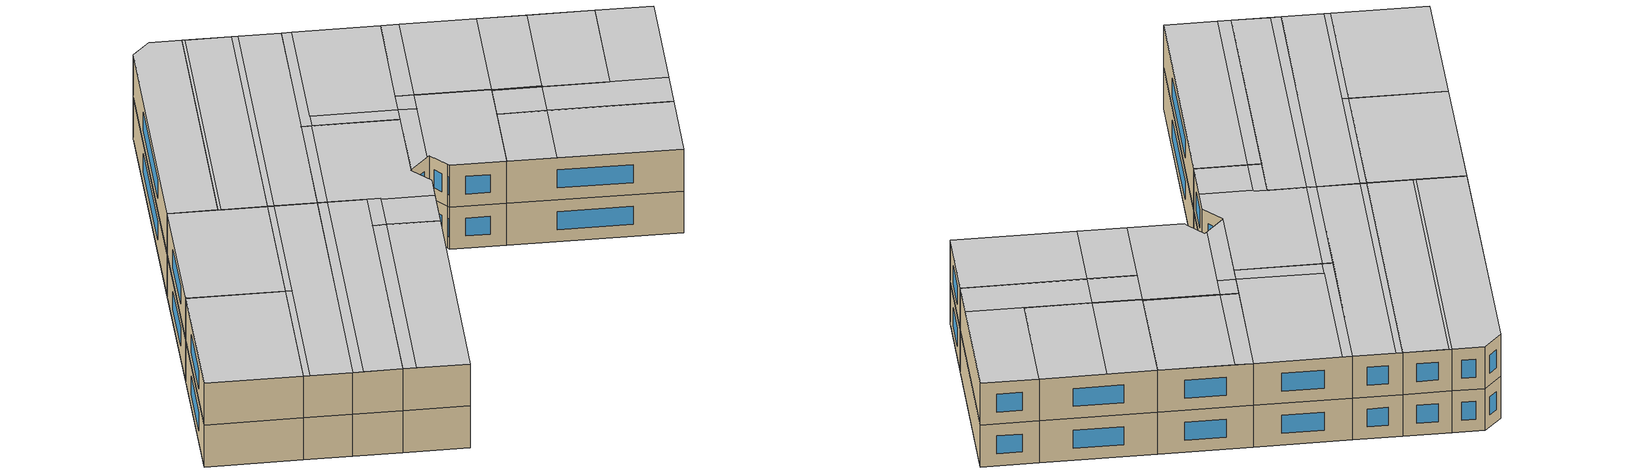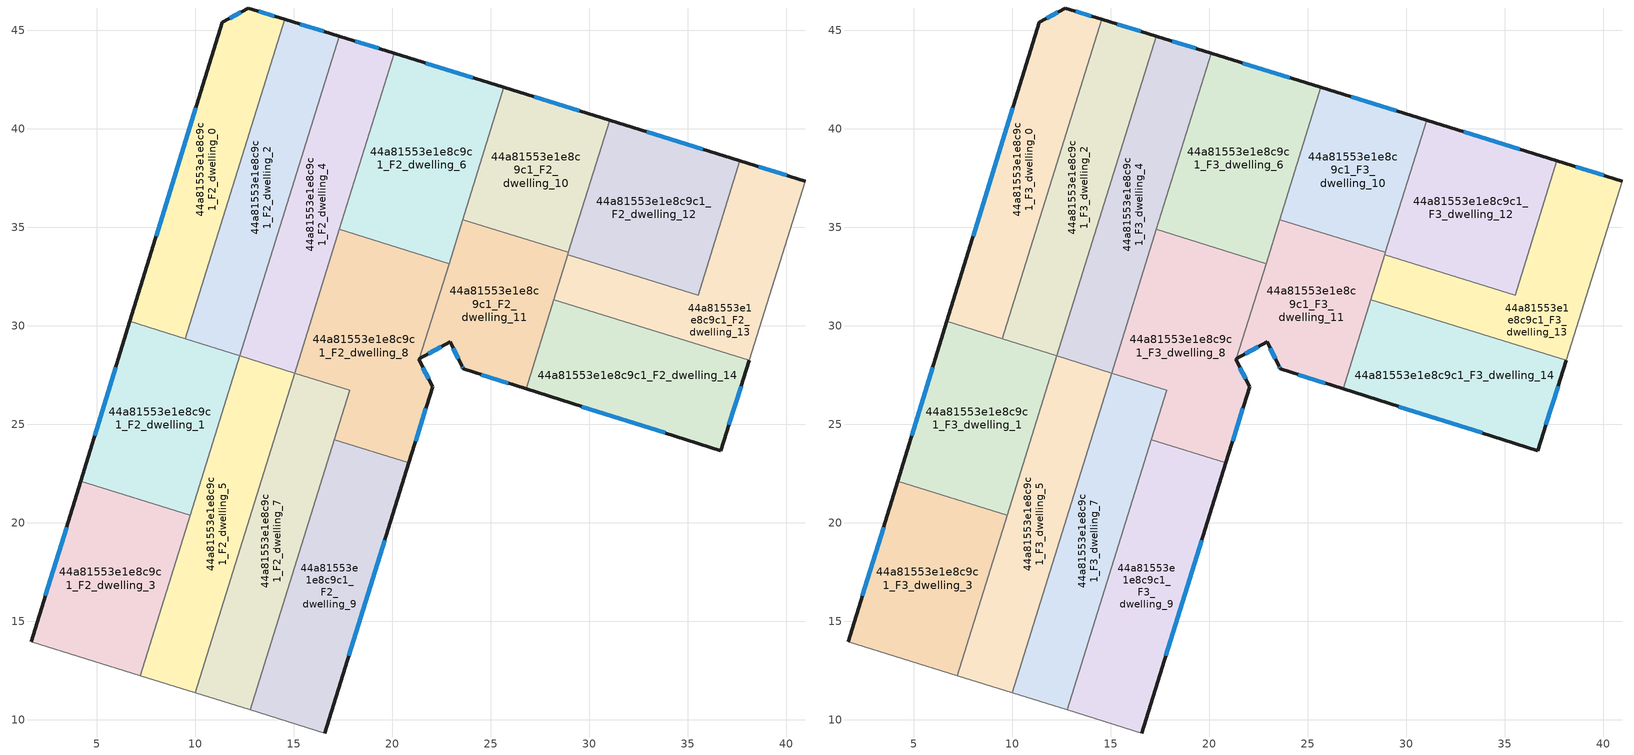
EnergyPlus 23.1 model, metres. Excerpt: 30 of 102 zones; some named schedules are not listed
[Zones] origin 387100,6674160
44a81553e1e8c9c1_F2_dwelling_0
 floor to 44a81553e1e8c9c1_F1_dwelling_0 (EU_floor_Construction): 14.54,45.56 9.49,29.34 6.69,30.21 11.38,45.39 12.71,46.13 z6
 wall outside (EU_wall_Construction): 14.54,45.56 12.71,46.13 11.38,45.39 6.69,30.21 z6:9
 wall to 44a81553e1e8c9c1_F2_dwelling_1 (EU_wall_Construction): 6.69,30.21 9.49,29.34 z6:9
 wall to 44a81553e1e8c9c1_F2_dwelling_2 (EU_wall_Construction): 9.49,29.34 14.54,45.56 z6:9
 window (EU_Window_Construction): 14.02,45.72 13.23,45.97 / 10.04,41.06 8.03,34.55 / 12.33,45.92 11.76,45.6 z6.86:8.14
44a81553e1e8c9c1_F2_dwelling_1
 floor to 44a81553e1e8c9c1_F1_dwelling_1 (EU_floor_Construction): 12.27,28.46 9.76,20.37 4.19,22.1 6.69,30.21 9.49,29.34 9.49,29.33 z6
 wall outside (EU_wall_Construction): 6.69,30.21 4.19,22.1 z6:9
 wall to 44a81553e1e8c9c1_F2_dwelling_2 (EU_wall_Construction): 12.27,28.46 9.49,29.33 9.49,29.34 z6:9
 wall to 44a81553e1e8c9c1_F2_dwelling_3 (EU_wall_Construction): 4.19,22.1 9.76,20.37 z6:9
 wall to 44a81553e1e8c9c1_F2_dwelling_5 (EU_wall_Construction): 9.76,20.37 12.27,28.46 z6:9
 window (EU_Window_Construction): 5.98,27.9 4.91,24.42 z6.86:8.14
44a81553e1e8c9c1_F2_dwelling_10
 floor to 44a81553e1e8c9c1_F1_dwelling_10 (EU_floor_Construction): 31.04,40.43 28.95,33.72 23.59,35.39 25.67,42.1 z6
 wall outside (EU_wall_Construction): 31.04,40.43 25.67,42.1 z6:9
 wall to 44a81553e1e8c9c1_F2_dwelling_11 (EU_wall_Construction): 23.59,35.39 28.95,33.72 z6:9
 wall to 44a81553e1e8c9c1_F2_dwelling_12 (EU_wall_Construction): 28.95,33.72 31.04,40.43 z6:9
 wall to 44a81553e1e8c9c1_F2_dwelling_6 (EU_wall_Construction): 25.67,42.1 23.59,35.39 z6:9
 window (EU_Window_Construction): 29.51,40.9 27.21,41.62 z6.86:8.14
44a81553e1e8c9c1_F2_dwelling_11
 floor to 44a81553e1e8c9c1_F1_dwelling_11 (EU_floor_Construction): 28.95,33.72 26.8,26.79 23.61,27.81 23.53,27.98 22.94,29.19 21.39,28.33 23.59,35.39 z6
 wall outside (EU_wall_Construction): 21.39,28.33 22.94,29.19 23.53,27.98 23.61,27.81 26.8,26.79 z6:9
 wall to 44a81553e1e8c9c1_F2_dwelling_14 (EU_wall_Construction): 26.8,26.79 28.21,31.33 z6:9
 wall to 44a81553e1e8c9c1_F2_dwelling_8 (EU_wall_Construction): 22.89,33.16 21.39,28.33 z6:9
 wall to 44a81553e1e8c9c1_F2_dwelling_13 (EU_wall_Construction): 28.21,31.33 28.91,33.6 z6:9
 wall to 44a81553e1e8c9c1_F2_dwelling_6 (EU_wall_Construction): 23.59,35.39 22.89,33.16 z6:9
 wall to 44a81553e1e8c9c1_F2_dwelling_12 (EU_wall_Construction): 28.91,33.6 28.95,33.72 z6:9
 window (EU_Window_Construction): 24.52,27.52 25.89,27.08 / 23.55,27.93 23.59,27.86 / 23.11,28.84 23.36,28.33 / 21.83,28.57 22.5,28.94 z6.86:8.14
44a81553e1e8c9c1_F2_dwelling_12
 floor to 44a81553e1e8c9c1_F1_dwelling_12 (EU_floor_Construction): 37.66,38.37 35.53,31.54 28.91,33.6 31.04,40.43 z6
 wall outside (EU_wall_Construction): 37.66,38.37 31.04,40.43 z6:9
 wall to 44a81553e1e8c9c1_F2_dwelling_13 (EU_wall_Construction): 28.91,33.6 35.53,31.54 37.66,38.37 z6:9
 window (EU_Window_Construction): 35.77,38.96 32.93,39.84 z6.86:8.14
44a81553e1e8c9c1_F2_dwelling_13
 floor to 44a81553e1e8c9c1_F1_dwelling_13 (EU_floor_Construction): 40.97,37.34 38.12,28.24 28.21,31.33 28.91,33.6 35.53,31.54 37.66,38.37 z6
 wall outside (EU_wall_Construction): 40.97,37.34 37.66,38.37 z6:9
 wall adiabatic (EU_wall_Construction): 38.12,28.24 40.97,37.34 z6:9
 wall to 44a81553e1e8c9c1_F2_dwelling_14 (EU_wall_Construction): 28.21,31.33 38.12,28.24 z6:9
 window (EU_Window_Construction): 40.03,37.63 38.6,38.07 z6.86:8.14
44a81553e1e8c9c1_F2_dwelling_14
 floor to 44a81553e1e8c9c1_F1_dwelling_14 (EU_floor_Construction): 38.12,28.24 36.68,23.66 26.8,26.79 28.21,31.33 z6
 wall outside (EU_wall_Construction): 26.8,26.79 36.68,23.66 38.12,28.24 z6:9
 window (EU_Window_Construction): 37.1,24.97 37.71,26.93 / 29.62,25.9 33.86,24.55 z6.86:8.14
44a81553e1e8c9c1_F2_dwelling_2
 floor to 44a81553e1e8c9c1_F1_dwelling_2 (EU_floor_Construction): 17.32,44.69 12.27,28.46 9.49,29.33 14.54,45.56 z6
 wall outside (EU_wall_Construction): 17.32,44.69 14.54,45.56 z6:9
 wall to 44a81553e1e8c9c1_F2_dwelling_4 (EU_wall_Construction): 12.27,28.46 17.32,44.69 z6:9
 window (EU_Window_Construction): 16.53,44.94 15.33,45.31 z6.86:8.14
44a81553e1e8c9c1_F2_dwelling_3
 floor to 44a81553e1e8c9c1_F1_dwelling_3 (EU_floor_Construction): 9.76,20.37 7.23,12.24 1.68,13.96 4.19,22.1 z6
 wall outside (EU_wall_Construction): 4.19,22.1 1.68,13.96 z6:9
 wall adiabatic (EU_wall_Construction): 1.68,13.96 7.23,12.24 z6:9
 wall to 44a81553e1e8c9c1_F2_dwelling_5 (EU_wall_Construction): 7.23,12.24 9.75,20.37 z6:9
 window (EU_Window_Construction): 3.47,19.77 2.4,16.29 z6.86:8.14
44a81553e1e8c9c1_F2_dwelling_4
 floor to 44a81553e1e8c9c1_F1_dwelling_4 (EU_floor_Construction): 20.11,43.83 15.06,27.6 12.27,28.46 17.32,44.69 z6
 wall outside (EU_wall_Construction): 20.11,43.83 17.32,44.69 z6:9
 wall to 44a81553e1e8c9c1_F2_dwelling_5 (EU_wall_Construction): 12.27,28.46 15.06,27.6 z6:9
 wall to 44a81553e1e8c9c1_F2_dwelling_6 (EU_wall_Construction): 17.33,34.89 20.11,43.83 z6:9
 wall to 44a81553e1e8c9c1_F2_dwelling_8 (EU_wall_Construction): 15.06,27.6 17.32,34.89 z6:9
 window (EU_Window_Construction): 19.31,44.08 18.12,44.45 z6.86:8.14
44a81553e1e8c9c1_F2_dwelling_5
 floor to 44a81553e1e8c9c1_F1_dwelling_5 (EU_floor_Construction): 15.06,27.6 10.01,11.37 7.23,12.24 12.27,28.46 z6
 wall to 44a81553e1e8c9c1_F2_dwelling_7 (EU_wall_Construction): 10.01,11.37 15.06,27.6 z6:9
 wall adiabatic (EU_wall_Construction): 7.23,12.24 10.01,11.37 z6:9
44a81553e1e8c9c1_F2_dwelling_6
 floor to 44a81553e1e8c9c1_F1_dwelling_6 (EU_floor_Construction): 25.67,42.1 22.89,33.16 17.33,34.89 20.11,43.83 z6
 wall outside (EU_wall_Construction): 25.67,42.1 20.11,43.83 z6:9
 wall to 44a81553e1e8c9c1_F2_dwelling_8 (EU_wall_Construction): 17.33,34.89 22.89,33.16 z6:9
 window (EU_Window_Construction): 24.08,42.59 21.7,43.33 z6.86:8.14
44a81553e1e8c9c1_F2_dwelling_7
 floor to 44a81553e1e8c9c1_F1_dwelling_7 (EU_floor_Construction): 17.84,26.73 12.79,10.5 10.01,11.37 15.06,27.6 z6
 wall to 44a81553e1e8c9c1_F2_dwelling_8 (EU_wall_Construction): 17.06,24.22 17.84,26.73 15.06,27.6 z6:9
 wall adiabatic (EU_wall_Construction): 10.01,11.37 12.79,10.5 z6:9
 wall to 44a81553e1e8c9c1_F2_dwelling_9 (EU_wall_Construction): 12.79,10.5 17.06,24.22 z6:9
44a81553e1e8c9c1_F2_dwelling_8
 floor to 44a81553e1e8c9c1_F1_dwelling_8 (EU_floor_Construction): 22.89,33.16 21.39,28.33 21.34,28.3 21.37,28.25 22.07,26.91 20.86,23.04 17.06,24.22 17.84,26.73 15.06,27.6 17.33,34.89 z6
 wall outside (EU_wall_Construction): 20.86,23.04 22.07,26.91 21.37,28.25 21.34,28.3 21.39,28.33 z6:9
 wall to 44a81553e1e8c9c1_F2_dwelling_9 (EU_wall_Construction): 17.06,24.22 20.86,23.04 z6:9
 window (EU_Window_Construction): 21.87,27.3 21.57,27.87 / 21.2,24.14 21.72,25.8 z6.86:8.14
44a81553e1e8c9c1_F2_dwelling_9
 floor to 44a81553e1e8c9c1_F1_dwelling_9 (EU_floor_Construction): 20.86,23.04 16.59,9.33 12.79,10.5 17.06,24.22 z6
 wall outside (EU_wall_Construction): 16.59,9.33 20.86,23.04 z6:9
 wall adiabatic (EU_wall_Construction): 12.79,10.5 16.59,9.33 z6:9
 window (EU_Window_Construction): 17.81,13.24 19.64,19.12 z6.86:8.14
44a81553e1e8c9c1_F3_dwelling_0
 floor to 44a81553e1e8c9c1_F2_dwelling_0 (EU_floor_Construction): 14.54,45.56 9.49,29.34 6.69,30.21 11.38,45.39 12.71,46.13 z9
 wall outside (EU_wall_Construction): 14.54,45.56 12.71,46.13 11.38,45.39 6.69,30.21 z9:12
 wall to 44a81553e1e8c9c1_F3_dwelling_1 (EU_wall_Construction): 6.69,30.21 9.49,29.34 z9:12
 wall to 44a81553e1e8c9c1_F3_dwelling_2 (EU_wall_Construction): 9.49,29.34 14.54,45.56 z9:12
 window (EU_Window_Construction): 14.02,45.72 13.23,45.97 / 10.04,41.06 8.03,34.55 / 12.33,45.92 11.76,45.6 z9.86:11.14
 ceiling to 44a81553e1e8c9c1_F4_dwelling_0 (EU_floor_Construction): 9.49,29.34 14.54,45.56 12.71,46.13 11.38,45.39 6.69,30.21 z12
44a81553e1e8c9c1_F3_dwelling_1
 floor to 44a81553e1e8c9c1_F2_dwelling_1 (EU_floor_Construction): 12.27,28.46 9.76,20.37 4.19,22.1 6.69,30.21 9.49,29.34 9.49,29.33 z9
 wall outside (EU_wall_Construction): 6.69,30.21 4.19,22.1 z9:12
 wall to 44a81553e1e8c9c1_F3_dwelling_2 (EU_wall_Construction): 12.27,28.46 9.49,29.33 9.49,29.34 z9:12
 wall to 44a81553e1e8c9c1_F3_dwelling_3 (EU_wall_Construction): 4.19,22.1 9.76,20.37 z9:12
 wall to 44a81553e1e8c9c1_F3_dwelling_5 (EU_wall_Construction): 9.76,20.37 12.27,28.46 z9:12
 window (EU_Window_Construction): 5.98,27.9 4.91,24.42 z9.86:11.14
 ceiling to 44a81553e1e8c9c1_F4_dwelling_1 (EU_floor_Construction): 9.76,20.37 12.27,28.46 9.49,29.33 9.49,29.34 6.69,30.21 4.19,22.1 z12
44a81553e1e8c9c1_F3_dwelling_10
 floor to 44a81553e1e8c9c1_F2_dwelling_10 (EU_floor_Construction): 31.04,40.43 28.95,33.72 23.59,35.39 25.67,42.1 z9
 wall outside (EU_wall_Construction): 31.04,40.43 25.67,42.1 z9:12
 wall to 44a81553e1e8c9c1_F3_dwelling_11 (EU_wall_Construction): 23.59,35.39 28.95,33.72 z9:12
 wall to 44a81553e1e8c9c1_F3_dwelling_12 (EU_wall_Construction): 28.95,33.72 31.04,40.43 z9:12
 wall to 44a81553e1e8c9c1_F3_dwelling_6 (EU_wall_Construction): 25.67,42.1 23.59,35.39 z9:12
 window (EU_Window_Construction): 29.51,40.9 27.21,41.62 z9.86:11.14
 ceiling to 44a81553e1e8c9c1_F4_dwelling_10 (EU_floor_Construction): 28.95,33.72 31.04,40.43 26.73,41.77 24.64,35.06 z12
 ceiling to 44a81553e1e8c9c1_F4_dwelling_6 (EU_floor_Construction): 24.64,35.06 26.73,41.77 25.67,42.1 23.59,35.39 z12
44a81553e1e8c9c1_F3_dwelling_11
 floor to 44a81553e1e8c9c1_F2_dwelling_11 (EU_floor_Construction): 28.95,33.72 26.8,26.79 23.61,27.81 23.53,27.98 22.94,29.19 21.39,28.33 23.59,35.39 z9
 wall outside (EU_wall_Construction): 21.39,28.33 22.94,29.19 23.53,27.98 23.61,27.81 26.8,26.79 z9:12
 wall to 44a81553e1e8c9c1_F3_dwelling_14 (EU_wall_Construction): 26.8,26.79 28.21,31.33 z9:12
 wall to 44a81553e1e8c9c1_F3_dwelling_8 (EU_wall_Construction): 22.89,33.16 21.39,28.33 z9:12
 wall to 44a81553e1e8c9c1_F3_dwelling_13 (EU_wall_Construction): 28.21,31.33 28.91,33.6 z9:12
 wall to 44a81553e1e8c9c1_F3_dwelling_6 (EU_wall_Construction): 23.59,35.39 22.89,33.16 z9:12
 wall to 44a81553e1e8c9c1_F3_dwelling_12 (EU_wall_Construction): 28.91,33.6 28.95,33.72 z9:12
 window (EU_Window_Construction): 24.52,27.52 25.89,27.08 / 23.55,27.93 23.59,27.86 / 23.11,28.84 23.36,28.33 / 21.83,28.57 22.5,28.94 z9.86:11.14
 ceiling to 44a81553e1e8c9c1_F4_dwelling_11 (EU_floor_Construction): 26.8,26.8 28.93,33.66 24.62,35 22.79,29.1 22.94,29.19 23.53,27.98 23.61,27.81 z12
 ceiling adiabatic (EU_roof_Construction): 22.79,29.1 24.23,33.73 23.17,34.06 21.39,28.33 z12
 ceiling to 44a81553e1e8c9c1_F4_dwelling_10 (EU_floor_Construction): 28.93,33.66 28.95,33.72 24.64,35.06 24.62,35 z12
 ceiling to 44a81553e1e8c9c1_F4_dwelling_6 (EU_floor_Construction): 24.23,33.73 24.64,35.06 23.59,35.39 23.17,34.06 z12
44a81553e1e8c9c1_F3_dwelling_12
 floor to 44a81553e1e8c9c1_F2_dwelling_12 (EU_floor_Construction): 37.66,38.37 35.53,31.54 28.91,33.6 31.04,40.43 z9
 wall outside (EU_wall_Construction): 37.66,38.37 31.04,40.43 z9:12
 wall to 44a81553e1e8c9c1_F3_dwelling_13 (EU_wall_Construction): 28.91,33.6 35.53,31.54 37.66,38.37 z9:12
 window (EU_Window_Construction): 35.77,38.96 32.93,39.84 z9.86:11.14
 ceiling to 44a81553e1e8c9c1_F4_dwelling_12 (EU_floor_Construction): 35.53,31.54 37.66,38.37 33.88,39.54 31.75,32.72 z12
 ceiling to 44a81553e1e8c9c1_F4_dwelling_10 (EU_floor_Construction): 31.77,32.78 33.88,39.54 31.04,40.43 28.93,33.66 z12
 ceiling to 44a81553e1e8c9c1_F4_dwelling_11 (EU_floor_Construction): 31.75,32.72 31.77,32.78 28.93,33.66 28.92,33.6 z12
44a81553e1e8c9c1_F3_dwelling_13
 floor to 44a81553e1e8c9c1_F2_dwelling_13 (EU_floor_Construction): 40.97,37.34 38.12,28.24 28.21,31.33 28.91,33.6 35.53,31.54 37.66,38.37 z9
 wall outside (EU_wall_Construction): 40.97,37.34 37.66,38.37 z9:12
 wall adiabatic (EU_wall_Construction): 38.12,28.24 40.97,37.34 z9:12
 wall to 44a81553e1e8c9c1_F3_dwelling_14 (EU_wall_Construction): 28.21,31.33 38.12,28.24 z9:12
 window (EU_Window_Construction): 40.03,37.63 38.6,38.07 z9.86:11.14
 ceiling to 44a81553e1e8c9c1_F4_dwelling_13 (EU_floor_Construction): 38.12,28.24 38.84,30.52 31.75,32.72 31.05,30.44 z12
 ceiling to 44a81553e1e8c9c1_F4_dwelling_11 (EU_floor_Construction): 31.05,30.44 31.75,32.72 28.92,33.6 28.21,31.33 z12
 ceiling to 44a81553e1e8c9c1_F4_dwelling_12 (EU_floor_Construction): 38.84,30.52 40.97,37.34 37.66,38.37 35.53,31.54 33.32,32.23 z12
44a81553e1e8c9c1_F3_dwelling_14
 floor to 44a81553e1e8c9c1_F2_dwelling_14 (EU_floor_Construction): 38.12,28.24 36.68,23.66 26.8,26.79 28.21,31.33 z9
 wall outside (EU_wall_Construction): 26.8,26.79 36.68,23.66 38.12,28.24 z9:12
 window (EU_Window_Construction): 37.1,24.97 37.71,26.93 / 29.62,25.9 33.86,24.55 z9.86:11.14
 ceiling to 44a81553e1e8c9c1_F4_dwelling_13 (EU_floor_Construction): 36.68,23.66 38.12,28.24 31.05,30.44 29.63,25.9 z12
 ceiling to 44a81553e1e8c9c1_F4_dwelling_11 (EU_floor_Construction): 29.63,25.9 31.05,30.44 28.21,31.33 26.8,26.8 z12
44a81553e1e8c9c1_F3_dwelling_2
 floor to 44a81553e1e8c9c1_F2_dwelling_2 (EU_floor_Construction): 17.32,44.69 12.27,28.46 9.49,29.33 14.54,45.56 z9
 wall outside (EU_wall_Construction): 17.32,44.69 14.54,45.56 z9:12
 wall to 44a81553e1e8c9c1_F3_dwelling_4 (EU_wall_Construction): 12.27,28.46 17.32,44.69 z9:12
 window (EU_Window_Construction): 16.53,44.94 15.33,45.31 z9.86:11.14
 ceiling to 44a81553e1e8c9c1_F4_dwelling_2 (EU_floor_Construction): 12.27,28.47 17.32,44.69 14.74,45.5 9.69,29.27 z12
 ceiling to 44a81553e1e8c9c1_F4_dwelling_0 (EU_floor_Construction): 9.69,29.28 14.74,45.5 14.54,45.56 9.49,29.34 z12
44a81553e1e8c9c1_F3_dwelling_3
 floor to 44a81553e1e8c9c1_F2_dwelling_3 (EU_floor_Construction): 9.76,20.37 7.23,12.24 1.68,13.96 4.19,22.1 z9
 wall outside (EU_wall_Construction): 4.19,22.1 1.68,13.96 z9:12
 wall adiabatic (EU_wall_Construction): 1.68,13.96 7.23,12.24 z9:12
 wall to 44a81553e1e8c9c1_F3_dwelling_5 (EU_wall_Construction): 7.23,12.24 9.75,20.37 z9:12
 window (EU_Window_Construction): 3.47,19.77 2.4,16.29 z9.86:11.14
 ceiling to 44a81553e1e8c9c1_F4_dwelling_3 (EU_floor_Construction): 7.23,12.24 9.75,20.37 4.19,22.1 1.68,13.96 z12
44a81553e1e8c9c1_F3_dwelling_4
 floor to 44a81553e1e8c9c1_F2_dwelling_4 (EU_floor_Construction): 20.11,43.83 15.06,27.6 12.27,28.46 17.32,44.69 z9
 wall outside (EU_wall_Construction): 20.11,43.83 17.32,44.69 z9:12
 wall to 44a81553e1e8c9c1_F3_dwelling_5 (EU_wall_Construction): 12.27,28.46 15.06,27.6 z9:12
 wall to 44a81553e1e8c9c1_F3_dwelling_6 (EU_wall_Construction): 17.33,34.89 20.11,43.83 z9:12
 wall to 44a81553e1e8c9c1_F3_dwelling_8 (EU_wall_Construction): 15.06,27.6 17.32,34.89 z9:12
 window (EU_Window_Construction): 19.31,44.08 18.12,44.45 z9.86:11.14
 ceiling to 44a81553e1e8c9c1_F4_dwelling_5 (EU_floor_Construction): 15.06,27.6 20.11,43.83 17.72,44.57 12.67,28.34 12.27,28.47 z12
 ceiling to 44a81553e1e8c9c1_F4_dwelling_2 (EU_floor_Construction): 12.67,28.34 17.72,44.57 17.32,44.69 12.27,28.47 z12
44a81553e1e8c9c1_F3_dwelling_5
 floor to 44a81553e1e8c9c1_F2_dwelling_5 (EU_floor_Construction): 15.06,27.6 10.01,11.37 7.23,12.24 12.27,28.46 z9
 wall to 44a81553e1e8c9c1_F3_dwelling_7 (EU_wall_Construction): 10.01,11.37 15.06,27.6 z9:12
 wall adiabatic (EU_wall_Construction): 7.23,12.24 10.01,11.37 z9:12
 ceiling to 44a81553e1e8c9c1_F4_dwelling_4 (EU_floor_Construction): 10.01,11.37 15.06,27.6 12.67,28.34 7.62,12.11 z12
 ceiling to 44a81553e1e8c9c1_F4_dwelling_1 (EU_floor_Construction): 10.15,20.24 12.67,28.34 12.27,28.46 9.75,20.37 z12
 ceiling to 44a81553e1e8c9c1_F4_dwelling_3 (EU_floor_Construction): 7.62,12.11 10.15,20.24 9.75,20.37 7.23,12.24 z12
44a81553e1e8c9c1_F3_dwelling_6
 floor to 44a81553e1e8c9c1_F2_dwelling_6 (EU_floor_Construction): 25.67,42.1 22.89,33.16 17.33,34.89 20.11,43.83 z9
 wall outside (EU_wall_Construction): 25.67,42.1 20.11,43.83 z9:12
 wall to 44a81553e1e8c9c1_F3_dwelling_8 (EU_wall_Construction): 17.33,34.89 22.89,33.16 z9:12
 window (EU_Window_Construction): 24.08,42.59 21.7,43.33 z9.86:11.14
 ceiling adiabatic (EU_roof_Construction): 23.17,34.06 25.67,42.1 20.7,43.64 18.2,35.61 z12
 ceiling to 44a81553e1e8c9c1_F4_dwelling_5 (EU_floor_Construction): 17.92,34.7 20.7,43.64 20.11,43.83 17.33,34.89 z12
 ceiling to 44a81553e1e8c9c1_F4_dwelling_7 (EU_floor_Construction): 22.89,33.16 23.17,34.06 18.2,35.61 17.92,34.7 z12
44a81553e1e8c9c1_F3_dwelling_7
 floor to 44a81553e1e8c9c1_F2_dwelling_7 (EU_floor_Construction): 17.84,26.73 12.79,10.5 10.01,11.37 15.06,27.6 z9
 wall to 44a81553e1e8c9c1_F3_dwelling_8 (EU_wall_Construction): 17.06,24.22 17.84,26.73 15.06,27.6 z9:12
 wall adiabatic (EU_wall_Construction): 10.01,11.37 12.79,10.5 z9:12
 wall to 44a81553e1e8c9c1_F3_dwelling_9 (EU_wall_Construction): 12.79,10.5 17.06,24.22 z9:12
 ceiling to 44a81553e1e8c9c1_F4_dwelling_8 (EU_floor_Construction): 12.79,10.51 17.84,26.73 15.65,27.41 15.64,27.36 10.61,11.19 z12
 ceiling to 44a81553e1e8c9c1_F4_dwelling_4 (EU_floor_Construction): 10.61,11.19 15.64,27.36 15.65,27.42 15.06,27.6 10.01,11.37 z12
44a81553e1e8c9c1_F3_dwelling_8
 floor to 44a81553e1e8c9c1_F2_dwelling_8 (EU_floor_Construction): 22.89,33.16 21.39,28.33 21.34,28.3 21.37,28.25 22.07,26.91 20.86,23.04 17.06,24.22 17.84,26.73 15.06,27.6 17.33,34.89 z9
 wall outside (EU_wall_Construction): 20.86,23.04 22.07,26.91 21.37,28.25 21.34,28.3 21.39,28.33 z9:12
 wall to 44a81553e1e8c9c1_F3_dwelling_9 (EU_wall_Construction): 17.06,24.22 20.86,23.04 z9:12
 window (EU_Window_Construction): 21.87,27.3 21.57,27.87 / 21.2,24.14 21.72,25.8 z9.86:11.14
 ceiling to 44a81553e1e8c9c1_F4_dwelling_7 (EU_floor_Construction): 21.61,25.45 22.07,26.91 21.37,28.25 21.34,28.3 21.39,28.33 22.89,33.16 17.92,34.7 15.65,27.41 18.64,26.49 18.61,26.44 18.62,26.43 18.6,26.38 z12
 ceiling to 44a81553e1e8c9c1_F4_dwelling_9 (EU_floor_Construction): 20.86,23.04 21.61,25.45 18.6,26.38 17.85,23.97 z12
 ceiling to 44a81553e1e8c9c1_F4_dwelling_8 (EU_floor_Construction): 17.85,23.97 18.6,26.38 18.61,26.44 18.63,26.49 17.84,26.73 17.06,24.22 z12
 ceiling to 44a81553e1e8c9c1_F4_dwelling_5 (EU_floor_Construction): 15.65,27.41 17.92,34.7 17.33,34.89 15.06,27.6 z12
44a81553e1e8c9c1_F3_dwelling_9
 floor to 44a81553e1e8c9c1_F2_dwelling_9 (EU_floor_Construction): 20.86,23.04 16.59,9.33 12.79,10.5 17.06,24.22 z9
 wall outside (EU_wall_Construction): 16.59,9.33 20.86,23.04 z9:12
 wall adiabatic (EU_wall_Construction): 12.79,10.5 16.59,9.33 z9:12
 window (EU_Window_Construction): 17.81,13.24 19.64,19.12 z9.86:11.14
 ceiling to 44a81553e1e8c9c1_F4_dwelling_9 (EU_floor_Construction): 16.59,9.33 20.86,23.04 17.85,23.97 13.59,10.26 z12
 ceiling to 44a81553e1e8c9c1_F4_dwelling_8 (EU_floor_Construction): 13.59,10.26 17.85,23.97 17.06,24.22 12.79,10.51 z12
[Building]
EU S2 Campaign: North Axis=0; Terrain=City; Solar Distribution=FullExterior
[Site:Location]
Helsinki-Vantaa.AP: Latitude=60.317; Longitude=24.963; Time Zone=2; Elevation=54.6
[SizingPeriod:WeatherFileDays]
AnnualSizingPeriod: Begin Month=1; Begin Day of Month=1; End Month=12; End Day of Month=31; Day of Week for Start Day=Monday; Use Weather File Daylight Saving Period=No; Use Weather File Rain and Snow Indicators=No
[MATERIAL]
EU_InternalMass_Material: Roughness=MediumRough; Thickness=0.1; Conductivity=1; Density=1800; Specific Heat=900; Thermal Absorptance=0.9; Solar Absorptance=0.7; Visible Absorptance=0.7
[MATERIAL:NOMASS] Roughness=MediumRough; Thermal Absorptance=0.9; Solar Absorptance=0.7; Visible Absorptance=0.7
Name | Thermal Resistance
EU_wall_NoMass | 1.10183
EU_roof_NoMass; EU_floor_NoMass | 1.70606
[WINDOWMATERIAL:SIMPLEGLAZINGSYSTEM]
EU_Window_SimpleGlazing: UFactor=3.11035; Solar Heat Gain Coefficient=0.8; Visible Transmittance=0.8
[CONSTRUCTION]
EU_wall_Construction: EU_wall_NoMass
EU_roof_Construction: EU_roof_NoMass
EU_floor_Construction: EU_floor_NoMass
EU_Window_Construction: EU_Window_SimpleGlazing
EU_InternalMass_Construction: EU_InternalMass_Material
[ZONE] Type=1; Multiplier=1; Ceiling Height=autocalculate; Floor Area=autocalculate; Part of Total Floor Area=Yes
Name | Volume
44a81553e1e8c9c1_F2_dwelling_0; 44a81553e1e8c9c1_F3_dwelling_0 | 148.672
44a81553e1e8c9c1_F2_dwelling_1; 44a81553e1e8c9c1_F3_dwelling_1 | 148.637
44a81553e1e8c9c1_F2_dwelling_10; 44a81553e1e8c9c1_F3_dwelling_10 | 118.43
44a81553e1e8c9c1_F2_dwelling_11; 44a81553e1e8c9c1_F3_dwelling_11 | 118.449
44a81553e1e8c9c1_F2_dwelling_12; 44a81553e1e8c9c1_F3_dwelling_12 | 148.599
44a81553e1e8c9c1_F2_dwelling_13; 44a81553e1e8c9c1_F3_dwelling_13 | 148.63
44a81553e1e8c9c1_F2_dwelling_14; 44a81553e1e8c9c1_F3_dwelling_14 | 148.644
44a81553e1e8c9c1_F2_dwelling_2; 44a81553e1e8c9c1_F3_dwelling_2 | 148.61
44a81553e1e8c9c1_F2_dwelling_3; 44a81553e1e8c9c1_F3_dwelling_3 | 148.641
44a81553e1e8c9c1_F2_dwelling_4; 44a81553e1e8c9c1_F3_dwelling_4 | 148.647
44a81553e1e8c9c1_F2_dwelling_5; 44a81553e1e8c9c1_F3_dwelling_5 | 148.625
44a81553e1e8c9c1_F2_dwelling_6; 44a81553e1e8c9c1_F3_dwelling_6 | 163.723
44a81553e1e8c9c1_F2_dwelling_7; 44a81553e1e8c9c1_F3_dwelling_7 | 148.636
44a81553e1e8c9c1_F2_dwelling_8; 44a81553e1e8c9c1_F3_dwelling_8 | 171.266
44a81553e1e8c9c1_F2_dwelling_9; 44a81553e1e8c9c1_F3_dwelling_9 | 171.25
[INTERNALMASS] Construction=EU_InternalMass_Construction
Name | Zone or ZoneList | Surface Area
44a81553e1e8c9c1_F2_dwelling_0_EU_InternalMass | 44a81553e1e8c9c1_F2_dwelling_0 | 49.5572
44a81553e1e8c9c1_F2_dwelling_1_EU_InternalMass | 44a81553e1e8c9c1_F2_dwelling_1 | 49.5457
44a81553e1e8c9c1_F2_dwelling_2_EU_InternalMass | 44a81553e1e8c9c1_F2_dwelling_2 | 49.5371
44a81553e1e8c9c1_F2_dwelling_3_EU_InternalMass | 44a81553e1e8c9c1_F2_dwelling_3 | 49.5489
44a81553e1e8c9c1_F2_dwelling_4_EU_InternalMass | 44a81553e1e8c9c1_F2_dwelling_4 | 49.5517
44a81553e1e8c9c1_F2_dwelling_5_EU_InternalMass | 44a81553e1e8c9c1_F2_dwelling_5 | 49.5417
44a81553e1e8c9c1_F2_dwelling_6_EU_InternalMass | 44a81553e1e8c9c1_F2_dwelling_6 | 54.5743
44a81553e1e8c9c1_F2_dwelling_7_EU_InternalMass | 44a81553e1e8c9c1_F2_dwelling_7 | 49.5454
44a81553e1e8c9c1_F2_dwelling_8_EU_InternalMass | 44a81553e1e8c9c1_F2_dwelling_8 | 57.0887
44a81553e1e8c9c1_F2_dwelling_9_EU_InternalMass | 44a81553e1e8c9c1_F2_dwelling_9 | 57.084
44a81553e1e8c9c1_F2_dwelling_10_EU_InternalMass | 44a81553e1e8c9c1_F2_dwelling_10 | 39.4773
44a81553e1e8c9c1_F2_dwelling_11_EU_InternalMass | 44a81553e1e8c9c1_F2_dwelling_11 | 39.4828
44a81553e1e8c9c1_F2_dwelling_12_EU_InternalMass | 44a81553e1e8c9c1_F2_dwelling_12 | 49.5329
44a81553e1e8c9c1_F2_dwelling_13_EU_InternalMass | 44a81553e1e8c9c1_F2_dwelling_13 | 49.5433
44a81553e1e8c9c1_F2_dwelling_14_EU_InternalMass | 44a81553e1e8c9c1_F2_dwelling_14 | 49.5452
44a81553e1e8c9c1_F3_dwelling_0_EU_InternalMass | 44a81553e1e8c9c1_F3_dwelling_0 | 49.5572
44a81553e1e8c9c1_F3_dwelling_1_EU_InternalMass | 44a81553e1e8c9c1_F3_dwelling_1 | 49.5457
44a81553e1e8c9c1_F3_dwelling_2_EU_InternalMass | 44a81553e1e8c9c1_F3_dwelling_2 | 49.5371
44a81553e1e8c9c1_F3_dwelling_3_EU_InternalMass | 44a81553e1e8c9c1_F3_dwelling_3 | 49.5489
44a81553e1e8c9c1_F3_dwelling_4_EU_InternalMass | 44a81553e1e8c9c1_F3_dwelling_4 | 49.5517
44a81553e1e8c9c1_F3_dwelling_5_EU_InternalMass | 44a81553e1e8c9c1_F3_dwelling_5 | 49.5417
44a81553e1e8c9c1_F3_dwelling_6_EU_InternalMass | 44a81553e1e8c9c1_F3_dwelling_6 | 54.5743
44a81553e1e8c9c1_F3_dwelling_7_EU_InternalMass | 44a81553e1e8c9c1_F3_dwelling_7 | 49.5454
44a81553e1e8c9c1_F3_dwelling_8_EU_InternalMass | 44a81553e1e8c9c1_F3_dwelling_8 | 57.0887
44a81553e1e8c9c1_F3_dwelling_9_EU_InternalMass | 44a81553e1e8c9c1_F3_dwelling_9 | 57.084
44a81553e1e8c9c1_F3_dwelling_10_EU_InternalMass | 44a81553e1e8c9c1_F3_dwelling_10 | 39.4773
44a81553e1e8c9c1_F3_dwelling_11_EU_InternalMass | 44a81553e1e8c9c1_F3_dwelling_11 | 39.4828
44a81553e1e8c9c1_F3_dwelling_12_EU_InternalMass | 44a81553e1e8c9c1_F3_dwelling_12 | 49.5329
44a81553e1e8c9c1_F3_dwelling_13_EU_InternalMass | 44a81553e1e8c9c1_F3_dwelling_13 | 49.5433
44a81553e1e8c9c1_F3_dwelling_14_EU_InternalMass | 44a81553e1e8c9c1_F3_dwelling_14 | 49.5452
[OTHEREQUIPMENT] Fuel Type=Electricity; Design Level Calculation Method=Watts/Area; Power per Zone Floor Area=1; Fraction Latent=0; Fraction Radiant=0; Fraction Lost=0; Carbon Dioxide Generation Rate=0; EndUse Subcategory=EU_Step8_InternalGains
Name | Zone or ZoneList or Space or SpaceList | Schedule
EU_Step8_InternalGain_44a81553e1e8c9c1_F2_dwelling_0_f000 | 44a81553e1e8c9c1_F2_dwelling_0 | EU_Step8_GainSchedule_44a81553e1e8c9c1_F2_dwelling_0_f000
EU_Step8_InternalGain_44a81553e1e8c9c1_F2_dwelling_1_f000 | 44a81553e1e8c9c1_F2_dwelling_1 | EU_Step8_GainSchedule_44a81553e1e8c9c1_F2_dwelling_1_f000
EU_Step8_InternalGain_44a81553e1e8c9c1_F2_dwelling_2_f000 | 44a81553e1e8c9c1_F2_dwelling_2 | EU_Step8_GainSchedule_44a81553e1e8c9c1_F2_dwelling_2_f000
EU_Step8_InternalGain_44a81553e1e8c9c1_F2_dwelling_3_f000 | 44a81553e1e8c9c1_F2_dwelling_3 | EU_Step8_GainSchedule_44a81553e1e8c9c1_F2_dwelling_3_f000
EU_Step8_InternalGain_44a81553e1e8c9c1_F2_dwelling_4_f000 | 44a81553e1e8c9c1_F2_dwelling_4 | EU_Step8_GainSchedule_44a81553e1e8c9c1_F2_dwelling_4_f000
EU_Step8_InternalGain_44a81553e1e8c9c1_F2_dwelling_5_f000 | 44a81553e1e8c9c1_F2_dwelling_5 | EU_Step8_GainSchedule_44a81553e1e8c9c1_F2_dwelling_5_f000
EU_Step8_InternalGain_44a81553e1e8c9c1_F2_dwelling_6_f000 | 44a81553e1e8c9c1_F2_dwelling_6 | EU_Step8_GainSchedule_44a81553e1e8c9c1_F2_dwelling_6_f000
EU_Step8_InternalGain_44a81553e1e8c9c1_F2_dwelling_7_f000 | 44a81553e1e8c9c1_F2_dwelling_7 | EU_Step8_GainSchedule_44a81553e1e8c9c1_F2_dwelling_7_f000
EU_Step8_InternalGain_44a81553e1e8c9c1_F2_dwelling_8_f000 | 44a81553e1e8c9c1_F2_dwelling_8 | EU_Step8_GainSchedule_44a81553e1e8c9c1_F2_dwelling_8_f000
EU_Step8_InternalGain_44a81553e1e8c9c1_F2_dwelling_9_f000 | 44a81553e1e8c9c1_F2_dwelling_9 | EU_Step8_GainSchedule_44a81553e1e8c9c1_F2_dwelling_9_f000
EU_Step8_InternalGain_44a81553e1e8c9c1_F2_dwelling_10_f000 | 44a81553e1e8c9c1_F2_dwelling_10 | EU_Step8_GainSchedule_44a81553e1e8c9c1_F2_dwelling_10_f000
EU_Step8_InternalGain_44a81553e1e8c9c1_F2_dwelling_11_f000 | 44a81553e1e8c9c1_F2_dwelling_11 | EU_Step8_GainSchedule_44a81553e1e8c9c1_F2_dwelling_11_f000
EU_Step8_InternalGain_44a81553e1e8c9c1_F2_dwelling_12_f000 | 44a81553e1e8c9c1_F2_dwelling_12 | EU_Step8_GainSchedule_44a81553e1e8c9c1_F2_dwelling_12_f000
EU_Step8_InternalGain_44a81553e1e8c9c1_F2_dwelling_13_f000 | 44a81553e1e8c9c1_F2_dwelling_13 | EU_Step8_GainSchedule_44a81553e1e8c9c1_F2_dwelling_13_f000
EU_Step8_InternalGain_44a81553e1e8c9c1_F2_dwelling_14_f000 | 44a81553e1e8c9c1_F2_dwelling_14 | EU_Step8_GainSchedule_44a81553e1e8c9c1_F2_dwelling_14_f000
EU_Step8_InternalGain_44a81553e1e8c9c1_F3_dwelling_0_f000 | 44a81553e1e8c9c1_F3_dwelling_0 | EU_Step8_GainSchedule_44a81553e1e8c9c1_F3_dwelling_0_f000
EU_Step8_InternalGain_44a81553e1e8c9c1_F3_dwelling_1_f000 | 44a81553e1e8c9c1_F3_dwelling_1 | EU_Step8_GainSchedule_44a81553e1e8c9c1_F3_dwelling_1_f000
EU_Step8_InternalGain_44a81553e1e8c9c1_F3_dwelling_2_f000 | 44a81553e1e8c9c1_F3_dwelling_2 | EU_Step8_GainSchedule_44a81553e1e8c9c1_F3_dwelling_2_f000
EU_Step8_InternalGain_44a81553e1e8c9c1_F3_dwelling_3_f000 | 44a81553e1e8c9c1_F3_dwelling_3 | EU_Step8_GainSchedule_44a81553e1e8c9c1_F3_dwelling_3_f000
EU_Step8_InternalGain_44a81553e1e8c9c1_F3_dwelling_4_f000 | 44a81553e1e8c9c1_F3_dwelling_4 | EU_Step8_GainSchedule_44a81553e1e8c9c1_F3_dwelling_4_f000
EU_Step8_InternalGain_44a81553e1e8c9c1_F3_dwelling_5_f000 | 44a81553e1e8c9c1_F3_dwelling_5 | EU_Step8_GainSchedule_44a81553e1e8c9c1_F3_dwelling_5_f000
EU_Step8_InternalGain_44a81553e1e8c9c1_F3_dwelling_6_f000 | 44a81553e1e8c9c1_F3_dwelling_6 | EU_Step8_GainSchedule_44a81553e1e8c9c1_F3_dwelling_6_f000
EU_Step8_InternalGain_44a81553e1e8c9c1_F3_dwelling_7_f000 | 44a81553e1e8c9c1_F3_dwelling_7 | EU_Step8_GainSchedule_44a81553e1e8c9c1_F3_dwelling_7_f000
EU_Step8_InternalGain_44a81553e1e8c9c1_F3_dwelling_8_f000 | 44a81553e1e8c9c1_F3_dwelling_8 | EU_Step8_GainSchedule_44a81553e1e8c9c1_F3_dwelling_8_f000
EU_Step8_InternalGain_44a81553e1e8c9c1_F3_dwelling_9_f000 | 44a81553e1e8c9c1_F3_dwelling_9 | EU_Step8_GainSchedule_44a81553e1e8c9c1_F3_dwelling_9_f000
EU_Step8_InternalGain_44a81553e1e8c9c1_F3_dwelling_10_f000 | 44a81553e1e8c9c1_F3_dwelling_10 | EU_Step8_GainSchedule_44a81553e1e8c9c1_F3_dwelling_10_f000
EU_Step8_InternalGain_44a81553e1e8c9c1_F3_dwelling_11_f000 | 44a81553e1e8c9c1_F3_dwelling_11 | EU_Step8_GainSchedule_44a81553e1e8c9c1_F3_dwelling_11_f000
EU_Step8_InternalGain_44a81553e1e8c9c1_F3_dwelling_12_f000 | 44a81553e1e8c9c1_F3_dwelling_12 | EU_Step8_GainSchedule_44a81553e1e8c9c1_F3_dwelling_12_f000
EU_Step8_InternalGain_44a81553e1e8c9c1_F3_dwelling_13_f000 | 44a81553e1e8c9c1_F3_dwelling_13 | EU_Step8_GainSchedule_44a81553e1e8c9c1_F3_dwelling_13_f000
EU_Step8_InternalGain_44a81553e1e8c9c1_F3_dwelling_14_f000 | 44a81553e1e8c9c1_F3_dwelling_14 | EU_Step8_GainSchedule_44a81553e1e8c9c1_F3_dwelling_14_f000
[ZONEVENTILATION:DESIGNFLOWRATE] Schedule=EU_AlwaysOn; Design Flow Rate Calculation Method=AirChanges/Hour; Air Changes per Hour=0.756316; Ventilation Type=Natural; Fan Pressure Rise=0; Fan Total Efficiency=1; Constant Term Coefficient=1; Temperature Term Coefficient=0; Velocity Term Coefficient=0; Velocity Squared Term Coefficient=0; Minimum Indoor Temperature=-100; Maximum Indoor Temperature=100; Delta Temperature=-100; Minimum Outdoor Temperature=-100; Maximum Outdoor Temperature=100; Maximum Wind Speed=40
Name | Zone or ZoneList or Space or SpaceList
EU_ConstantAir_44a81553e1e8c9c1_F2_dwelling_0 | 44a81553e1e8c9c1_F2_dwelling_0
EU_ConstantAir_44a81553e1e8c9c1_F2_dwelling_1 | 44a81553e1e8c9c1_F2_dwelling_1
EU_ConstantAir_44a81553e1e8c9c1_F2_dwelling_2 | 44a81553e1e8c9c1_F2_dwelling_2
EU_ConstantAir_44a81553e1e8c9c1_F2_dwelling_3 | 44a81553e1e8c9c1_F2_dwelling_3
EU_ConstantAir_44a81553e1e8c9c1_F2_dwelling_4 | 44a81553e1e8c9c1_F2_dwelling_4
EU_ConstantAir_44a81553e1e8c9c1_F2_dwelling_5 | 44a81553e1e8c9c1_F2_dwelling_5
EU_ConstantAir_44a81553e1e8c9c1_F2_dwelling_6 | 44a81553e1e8c9c1_F2_dwelling_6
EU_ConstantAir_44a81553e1e8c9c1_F2_dwelling_7 | 44a81553e1e8c9c1_F2_dwelling_7
EU_ConstantAir_44a81553e1e8c9c1_F2_dwelling_8 | 44a81553e1e8c9c1_F2_dwelling_8
EU_ConstantAir_44a81553e1e8c9c1_F2_dwelling_9 | 44a81553e1e8c9c1_F2_dwelling_9
EU_ConstantAir_44a81553e1e8c9c1_F2_dwelling_10 | 44a81553e1e8c9c1_F2_dwelling_10
EU_ConstantAir_44a81553e1e8c9c1_F2_dwelling_11 | 44a81553e1e8c9c1_F2_dwelling_11
EU_ConstantAir_44a81553e1e8c9c1_F2_dwelling_12 | 44a81553e1e8c9c1_F2_dwelling_12
EU_ConstantAir_44a81553e1e8c9c1_F2_dwelling_13 | 44a81553e1e8c9c1_F2_dwelling_13
EU_ConstantAir_44a81553e1e8c9c1_F2_dwelling_14 | 44a81553e1e8c9c1_F2_dwelling_14
EU_ConstantAir_44a81553e1e8c9c1_F3_dwelling_0 | 44a81553e1e8c9c1_F3_dwelling_0
EU_ConstantAir_44a81553e1e8c9c1_F3_dwelling_1 | 44a81553e1e8c9c1_F3_dwelling_1
EU_ConstantAir_44a81553e1e8c9c1_F3_dwelling_2 | 44a81553e1e8c9c1_F3_dwelling_2
EU_ConstantAir_44a81553e1e8c9c1_F3_dwelling_3 | 44a81553e1e8c9c1_F3_dwelling_3
EU_ConstantAir_44a81553e1e8c9c1_F3_dwelling_4 | 44a81553e1e8c9c1_F3_dwelling_4
EU_ConstantAir_44a81553e1e8c9c1_F3_dwelling_5 | 44a81553e1e8c9c1_F3_dwelling_5
EU_ConstantAir_44a81553e1e8c9c1_F3_dwelling_6 | 44a81553e1e8c9c1_F3_dwelling_6
EU_ConstantAir_44a81553e1e8c9c1_F3_dwelling_7 | 44a81553e1e8c9c1_F3_dwelling_7
EU_ConstantAir_44a81553e1e8c9c1_F3_dwelling_8 | 44a81553e1e8c9c1_F3_dwelling_8
EU_ConstantAir_44a81553e1e8c9c1_F3_dwelling_9 | 44a81553e1e8c9c1_F3_dwelling_9
EU_ConstantAir_44a81553e1e8c9c1_F3_dwelling_10 | 44a81553e1e8c9c1_F3_dwelling_10
EU_ConstantAir_44a81553e1e8c9c1_F3_dwelling_11 | 44a81553e1e8c9c1_F3_dwelling_11
EU_ConstantAir_44a81553e1e8c9c1_F3_dwelling_12 | 44a81553e1e8c9c1_F3_dwelling_12
EU_ConstantAir_44a81553e1e8c9c1_F3_dwelling_13 | 44a81553e1e8c9c1_F3_dwelling_13
EU_ConstantAir_44a81553e1e8c9c1_F3_dwelling_14 | 44a81553e1e8c9c1_F3_dwelling_14
[HVACTEMPLATE:ZONE:IDEALLOADSAIRSYSTEM] System Availability Schedule=EU_AlwaysOn; Maximum Heating Supply Air Temperature=50; Minimum Cooling Supply Air Temperature=13; Maximum Heating Supply Air Humidity Ratio=0.0156; Minimum Cooling Supply Air Humidity Ratio=0.0077; Heating Limit=NoLimit; Cooling Limit=NoLimit; Heating Availability Schedule=EU_AlwaysOn; Cooling Availability Schedule=EU_CoolingOff; Dehumidification Control Type=ConstantSensibleHeatRatio; Cooling Sensible Heat Ratio=0.7; Dehumidification Setpoint=60; Humidification Control Type=None; Humidification Setpoint=30; Outdoor Air Method=None; Outdoor Air Flow Rate per Person=0.00944; Outdoor Air Flow Rate per Zone Floor Area=0; Outdoor Air Flow Rate per Zone=0; Demand Controlled Ventilation Type=None; Outdoor Air Economizer Type=NoEconomizer; Heat Recovery Type=None; Sensible Heat Recovery Effectiveness=0.7; Latent Heat Recovery Effectiveness=0.65
Name | Template Thermostat
44a81553e1e8c9c1_F2_dwelling_0 | EU_HeatOnly_44a81553e1e8c9c1_F2_dwelling_0
44a81553e1e8c9c1_F2_dwelling_1 | EU_HeatOnly_44a81553e1e8c9c1_F2_dwelling_1
44a81553e1e8c9c1_F2_dwelling_2 | EU_HeatOnly_44a81553e1e8c9c1_F2_dwelling_2
44a81553e1e8c9c1_F2_dwelling_3 | EU_HeatOnly_44a81553e1e8c9c1_F2_dwelling_3
44a81553e1e8c9c1_F2_dwelling_4 | EU_HeatOnly_44a81553e1e8c9c1_F2_dwelling_4
44a81553e1e8c9c1_F2_dwelling_5 | EU_HeatOnly_44a81553e1e8c9c1_F2_dwelling_5
44a81553e1e8c9c1_F2_dwelling_6 | EU_HeatOnly_44a81553e1e8c9c1_F2_dwelling_6
44a81553e1e8c9c1_F2_dwelling_7 | EU_HeatOnly_44a81553e1e8c9c1_F2_dwelling_7
44a81553e1e8c9c1_F2_dwelling_8 | EU_HeatOnly_44a81553e1e8c9c1_F2_dwelling_8
44a81553e1e8c9c1_F2_dwelling_9 | EU_HeatOnly_44a81553e1e8c9c1_F2_dwelling_9
44a81553e1e8c9c1_F2_dwelling_10 | EU_HeatOnly_44a81553e1e8c9c1_F2_dwelling_10
44a81553e1e8c9c1_F2_dwelling_11 | EU_HeatOnly_44a81553e1e8c9c1_F2_dwelling_11
44a81553e1e8c9c1_F2_dwelling_12 | EU_HeatOnly_44a81553e1e8c9c1_F2_dwelling_12
44a81553e1e8c9c1_F2_dwelling_13 | EU_HeatOnly_44a81553e1e8c9c1_F2_dwelling_13
44a81553e1e8c9c1_F2_dwelling_14 | EU_HeatOnly_44a81553e1e8c9c1_F2_dwelling_14
44a81553e1e8c9c1_F3_dwelling_0 | EU_HeatOnly_44a81553e1e8c9c1_F3_dwelling_0
44a81553e1e8c9c1_F3_dwelling_1 | EU_HeatOnly_44a81553e1e8c9c1_F3_dwelling_1
44a81553e1e8c9c1_F3_dwelling_2 | EU_HeatOnly_44a81553e1e8c9c1_F3_dwelling_2
44a81553e1e8c9c1_F3_dwelling_3 | EU_HeatOnly_44a81553e1e8c9c1_F3_dwelling_3
44a81553e1e8c9c1_F3_dwelling_4 | EU_HeatOnly_44a81553e1e8c9c1_F3_dwelling_4
44a81553e1e8c9c1_F3_dwelling_5 | EU_HeatOnly_44a81553e1e8c9c1_F3_dwelling_5
44a81553e1e8c9c1_F3_dwelling_6 | EU_HeatOnly_44a81553e1e8c9c1_F3_dwelling_6
44a81553e1e8c9c1_F3_dwelling_7 | EU_HeatOnly_44a81553e1e8c9c1_F3_dwelling_7
44a81553e1e8c9c1_F3_dwelling_8 | EU_HeatOnly_44a81553e1e8c9c1_F3_dwelling_8
44a81553e1e8c9c1_F3_dwelling_9 | EU_HeatOnly_44a81553e1e8c9c1_F3_dwelling_9
44a81553e1e8c9c1_F3_dwelling_10 | EU_HeatOnly_44a81553e1e8c9c1_F3_dwelling_10
44a81553e1e8c9c1_F3_dwelling_11 | EU_HeatOnly_44a81553e1e8c9c1_F3_dwelling_11
44a81553e1e8c9c1_F3_dwelling_12 | EU_HeatOnly_44a81553e1e8c9c1_F3_dwelling_12
44a81553e1e8c9c1_F3_dwelling_13 | EU_HeatOnly_44a81553e1e8c9c1_F3_dwelling_13
44a81553e1e8c9c1_F3_dwelling_14 | EU_HeatOnly_44a81553e1e8c9c1_F3_dwelling_14
[SIZING:ZONE] Zone Cooling Design Supply Air Temperature Input Method=SupplyAirTemperature; Zone Cooling Design Supply Air Temperature=13; Zone Heating Design Supply Air Temperature Input Method=SupplyAirTemperature; Zone Heating Design Supply Air Temperature=50; Zone Cooling Design Supply Air Humidity Ratio=0.008; Zone Heating Design Supply Air Humidity Ratio=0.008; Cooling Design Air Flow Method=DesignDay; Cooling Design Air Flow Rate=0; Cooling Minimum Air Flow per Zone Floor Area=0.000762; Cooling Minimum Air Flow=0; Cooling Minimum Air Flow Fraction=0.2; Heating Design Air Flow Method=DesignDay; Heating Design Air Flow Rate=0; Heating Maximum Air Flow per Zone Floor Area=0.002032; Heating Maximum Air Flow=0.141576; Heating Maximum Air Flow Fraction=0.3; Account for Dedicated Outdoor Air System=No; Dedicated Outdoor Air System Control Strategy=NeutralSupplyAir; Dedicated Outdoor Air Low Setpoint Temperature for Design=autosize; Dedicated Outdoor Air High Setpoint Temperature for Design=autosize; Zone Load Sizing Method=Sensible Load Only No Latent Load; Zone Latent Cooling Design Supply Air Humidity Ratio Input Method=HumidityRatioDifference; Zone Cooling Design Supply Air Humidity Ratio Difference=0.005; Zone Latent Heating Design Supply Air Humidity Ratio Input Method=HumidityRatioDifference; Zone Humidification Design Supply Air Humidity Ratio Difference=0.005
44a81553e1e8c9c1_F2_dwelling_0; 44a81553e1e8c9c1_F2_dwelling_1; 44a81553e1e8c9c1_F2_dwelling_2; 44a81553e1e8c9c1_F2_dwelling_3; 44a81553e1e8c9c1_F2_dwelling_4; 44a81553e1e8c9c1_F2_dwelling_5; 44a81553e1e8c9c1_F2_dwelling_6; 44a81553e1e8c9c1_F2_dwelling_7; 44a81553e1e8c9c1_F2_dwelling_8; 44a81553e1e8c9c1_F2_dwelling_9; 44a81553e1e8c9c1_F2_dwelling_10; 44a81553e1e8c9c1_F2_dwelling_11; 44a81553e1e8c9c1_F2_dwelling_12; 44a81553e1e8c9c1_F2_dwelling_13; 44a81553e1e8c9c1_F2_dwelling_14; 44a81553e1e8c9c1_F3_dwelling_0; 44a81553e1e8c9c1_F3_dwelling_1; 44a81553e1e8c9c1_F3_dwelling_2; 44a81553e1e8c9c1_F3_dwelling_3; 44a81553e1e8c9c1_F3_dwelling_4; 44a81553e1e8c9c1_F3_dwelling_5; 44a81553e1e8c9c1_F3_dwelling_6; 44a81553e1e8c9c1_F3_dwelling_7; 44a81553e1e8c9c1_F3_dwelling_8; 44a81553e1e8c9c1_F3_dwelling_9; 44a81553e1e8c9c1_F3_dwelling_10; 44a81553e1e8c9c1_F3_dwelling_11; 44a81553e1e8c9c1_F3_dwelling_12; 44a81553e1e8c9c1_F3_dwelling_13; 44a81553e1e8c9c1_F3_dwelling_14
[SCHEDULE:FILE] Column Number=1; Rows to Skip at Top=0; Number of Hours of Data=8760; Column Separator=Comma; Interpolate to Timestep=No; Minutes per Item=60; Adjust Schedule for Daylight Savings=Yes
Name | File
EU_Step8_GainSchedule_44a81553e1e8c9c1_F2_dwelling_0_f000 | ../../schedules/44a81553e1e8c9c1/44a81553e1e8c9c1_F2_dwelling_0_f000_gain.csv
EU_Step8_GainSchedule_44a81553e1e8c9c1_F2_dwelling_1_f000 | ../../schedules/44a81553e1e8c9c1/44a81553e1e8c9c1_F2_dwelling_1_f000_gain.csv
EU_Step8_GainSchedule_44a81553e1e8c9c1_F2_dwelling_2_f000 | ../../schedules/44a81553e1e8c9c1/44a81553e1e8c9c1_F2_dwelling_2_f000_gain.csv
EU_Step8_GainSchedule_44a81553e1e8c9c1_F2_dwelling_3_f000 | ../../schedules/44a81553e1e8c9c1/44a81553e1e8c9c1_F2_dwelling_3_f000_gain.csv
EU_Step8_GainSchedule_44a81553e1e8c9c1_F2_dwelling_4_f000 | ../../schedules/44a81553e1e8c9c1/44a81553e1e8c9c1_F2_dwelling_4_f000_gain.csv
EU_Step8_GainSchedule_44a81553e1e8c9c1_F2_dwelling_5_f000 | ../../schedules/44a81553e1e8c9c1/44a81553e1e8c9c1_F2_dwelling_5_f000_gain.csv
EU_Step8_GainSchedule_44a81553e1e8c9c1_F2_dwelling_6_f000 | ../../schedules/44a81553e1e8c9c1/44a81553e1e8c9c1_F2_dwelling_6_f000_gain.csv
EU_Step8_GainSchedule_44a81553e1e8c9c1_F2_dwelling_7_f000 | ../../schedules/44a81553e1e8c9c1/44a81553e1e8c9c1_F2_dwelling_7_f000_gain.csv
EU_Step8_GainSchedule_44a81553e1e8c9c1_F2_dwelling_8_f000 | ../../schedules/44a81553e1e8c9c1/44a81553e1e8c9c1_F2_dwelling_8_f000_gain.csv
EU_Step8_GainSchedule_44a81553e1e8c9c1_F2_dwelling_9_f000 | ../../schedules/44a81553e1e8c9c1/44a81553e1e8c9c1_F2_dwelling_9_f000_gain.csv
EU_Step8_GainSchedule_44a81553e1e8c9c1_F2_dwelling_10_f000 | ../../schedules/44a81553e1e8c9c1/44a81553e1e8c9c1_F2_dwelling_10_f000_gain.csv
EU_Step8_GainSchedule_44a81553e1e8c9c1_F2_dwelling_11_f000 | ../../schedules/44a81553e1e8c9c1/44a81553e1e8c9c1_F2_dwelling_11_f000_gain.csv
EU_Step8_GainSchedule_44a81553e1e8c9c1_F2_dwelling_12_f000 | ../../schedules/44a81553e1e8c9c1/44a81553e1e8c9c1_F2_dwelling_12_f000_gain.csv
EU_Step8_GainSchedule_44a81553e1e8c9c1_F2_dwelling_13_f000 | ../../schedules/44a81553e1e8c9c1/44a81553e1e8c9c1_F2_dwelling_13_f000_gain.csv
EU_Step8_GainSchedule_44a81553e1e8c9c1_F2_dwelling_14_f000 | ../../schedules/44a81553e1e8c9c1/44a81553e1e8c9c1_F2_dwelling_14_f000_gain.csv
EU_Step8_GainSchedule_44a81553e1e8c9c1_F3_dwelling_0_f000 | ../../schedules/44a81553e1e8c9c1/44a81553e1e8c9c1_F3_dwelling_0_f000_gain.csv
EU_Step8_GainSchedule_44a81553e1e8c9c1_F3_dwelling_1_f000 | ../../schedules/44a81553e1e8c9c1/44a81553e1e8c9c1_F3_dwelling_1_f000_gain.csv
EU_Step8_GainSchedule_44a81553e1e8c9c1_F3_dwelling_2_f000 | ../../schedules/44a81553e1e8c9c1/44a81553e1e8c9c1_F3_dwelling_2_f000_gain.csv
EU_Step8_GainSchedule_44a81553e1e8c9c1_F3_dwelling_3_f000 | ../../schedules/44a81553e1e8c9c1/44a81553e1e8c9c1_F3_dwelling_3_f000_gain.csv
EU_Step8_GainSchedule_44a81553e1e8c9c1_F3_dwelling_4_f000 | ../../schedules/44a81553e1e8c9c1/44a81553e1e8c9c1_F3_dwelling_4_f000_gain.csv
EU_Step8_GainSchedule_44a81553e1e8c9c1_F3_dwelling_5_f000 | ../../schedules/44a81553e1e8c9c1/44a81553e1e8c9c1_F3_dwelling_5_f000_gain.csv
EU_Step8_GainSchedule_44a81553e1e8c9c1_F3_dwelling_6_f000 | ../../schedules/44a81553e1e8c9c1/44a81553e1e8c9c1_F3_dwelling_6_f000_gain.csv
EU_Step8_GainSchedule_44a81553e1e8c9c1_F3_dwelling_7_f000 | ../../schedules/44a81553e1e8c9c1/44a81553e1e8c9c1_F3_dwelling_7_f000_gain.csv
EU_Step8_GainSchedule_44a81553e1e8c9c1_F3_dwelling_8_f000 | ../../schedules/44a81553e1e8c9c1/44a81553e1e8c9c1_F3_dwelling_8_f000_gain.csv
EU_Step8_GainSchedule_44a81553e1e8c9c1_F3_dwelling_9_f000 | ../../schedules/44a81553e1e8c9c1/44a81553e1e8c9c1_F3_dwelling_9_f000_gain.csv
EU_Step8_GainSchedule_44a81553e1e8c9c1_F3_dwelling_10_f000 | ../../schedules/44a81553e1e8c9c1/44a81553e1e8c9c1_F3_dwelling_10_f000_gain.csv
EU_Step8_GainSchedule_44a81553e1e8c9c1_F3_dwelling_11_f000 | ../../schedules/44a81553e1e8c9c1/44a81553e1e8c9c1_F3_dwelling_11_f000_gain.csv
EU_Step8_GainSchedule_44a81553e1e8c9c1_F3_dwelling_12_f000 | ../../schedules/44a81553e1e8c9c1/44a81553e1e8c9c1_F3_dwelling_12_f000_gain.csv
